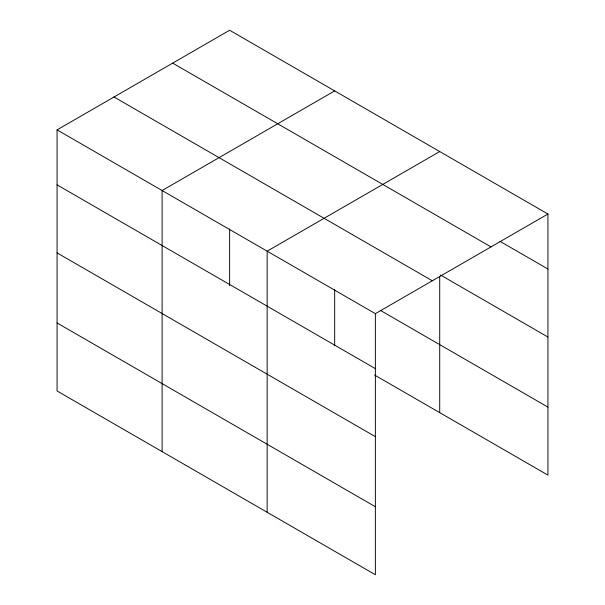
<?xml version="1.0" encoding="UTF-8"?>
<svg xmlns="http://www.w3.org/2000/svg" width="605" height="605" viewBox="0 0 605 605"><rect width="100%" height="100%" fill="white"/><g stroke="black" fill="none" stroke-linecap="round" stroke-linejoin="round"><path stroke-width="0.91" d="M375.372 436.659L375.372 313.655L57.067 129.878L57.067 390.974L375.372 574.75L375.372 436.659L57.067 252.882M374.571 375.032L547.933 475.122L547.933 214.026L229.628 30.25L57.067 129.878M334.671 90.894L162.11 190.522L162.11 451.617M439.714 151.545L267.153 251.173L267.153 512.269M375.372 313.655L547.933 214.026M499.927 241.304L547.933 269.021M172.682 63.124L490.995 246.9M440.523 275.018L547.933 337.03M114.005 96.997L432.318 280.773M380.265 310.304L547.933 407.112M57.067 184.873L375.372 368.649M57.067 322.957L375.372 506.733M439.714 276.417L439.714 412.64M334.671 289.644L334.671 345.379M229.628 229L229.628 285.681"/></g></svg>
